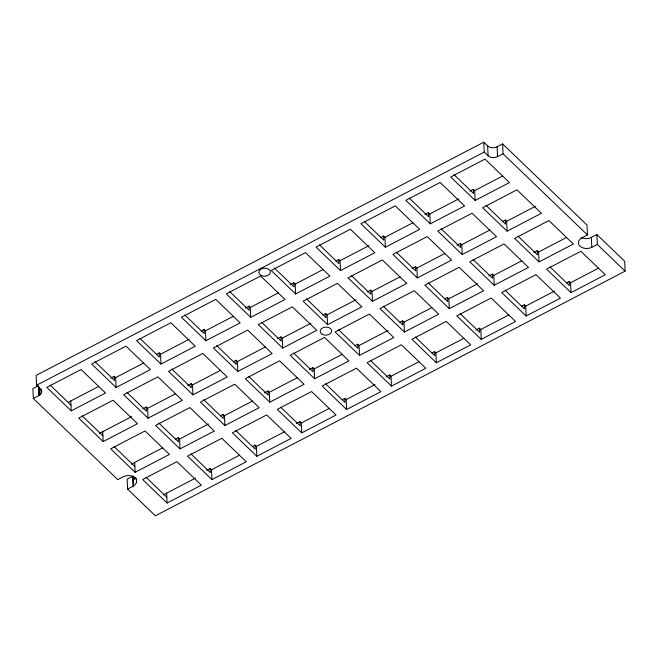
<?xml version="1.0" encoding="UTF-8"?>
<svg xmlns="http://www.w3.org/2000/svg" width="658" height="658" viewBox="0 0 658 658"><rect width="100%" height="100%" fill="white"/><g stroke="black" fill="none" stroke-linecap="round" stroke-linejoin="round"><path stroke-width="0.99" d="M581.039 237.382A8.488 5.938 -2.5 0 0 591.361 237.415L596.88 234.536L624.672 261.251L625.1 271.137L155.378 515.814L127.594 489.1C130.901 487.109 136.913 485.678 136.642 480.735A8.488 5.938 -2.5 0 0 123.268 476.754L117.749 479.633L33.328 398.477L32.9 388.598L38.419 385.728L38.855 395.598L33.328 398.477M135.663 478.021L133.179 480.241L133.434 486.007M38.855 395.598L40.146 394.726A6.786 4.746 -2.5 0 0 41.668 391.222L41.586 389.297M127.594 489.1L127.159 479.213L132.998 476.121L135.186 478.226M38.954 389.602L39.899 388.968L40.146 394.726M596.88 234.536L597.316 244.422L591.797 247.301A8.488 5.938 -2.5 0 1 579.961 246.166A8.488 5.938 -2.5 0 1 581.952 237.834L587.471 234.955L587.043 225.069L502.622 143.913L497.103 146.792A6.786 4.746 -2.5 0 1 487.652 145.887L483.803 142.186L36.165 375.373L36.593 385.243L40.442 388.944L41.668 391.222M36.593 385.243L484.23 152.08L483.803 142.186M484.23 152.08L488.08 155.773A6.786 4.746 -2.5 0 0 497.53 156.678L503.057 153.799L502.622 143.913M110.799 378.144L114.319 376.31L115.66 377.593L116.088 387.48L150.394 369.615L125.974 346.133L91.668 363.997L116.088 387.48M156.555 354.308L159.203 352.927L160.544 354.218L160.971 364.104L195.278 346.231L170.85 322.749L136.543 340.622L160.971 364.104M201.438 330.933L204.087 329.551L205.419 330.842L205.855 340.729L240.162 322.856L215.734 299.374L181.427 317.246L205.855 340.729M245.442 308.01L248.963 306.176L250.303 307.459L250.731 317.345L285.046 299.48L260.617 275.998L226.311 293.863L250.731 317.345M290.318 284.634L293.846 282.792L295.187 284.083L295.615 293.97L329.921 276.097L305.501 252.614L271.186 270.487L295.615 293.97M336.082 260.798L338.73 259.416L340.063 260.708L340.499 270.594L374.805 252.721L350.377 229.239L316.07 247.112L340.499 270.594M380.966 237.415L383.606 236.041L384.946 237.324L385.374 247.211L419.689 229.346L395.261 205.864L360.954 223.728L385.374 247.211M424.961 214.5L428.49 212.657L429.83 213.949L430.258 223.835L464.564 205.962L440.144 182.48L405.83 200.353L430.258 223.835M469.845 191.116L473.373 189.282L474.706 190.573L475.142 200.46L509.448 182.587L485.02 159.104L450.714 176.977L475.142 200.46M68.342 402.244L98.766 386.394M115.66 377.593L143.65 363.019M160.544 354.218L189.29 339.24M205.419 330.842L233.409 316.259M250.303 307.459L278.293 292.884M295.187 284.083L323.168 269.5M340.063 260.708L368.957 245.656M384.946 237.324L412.936 222.749M429.83 213.949L458.716 198.897M474.706 190.573L502.696 175.99M71.212 410.863L105.519 392.99L81.09 369.508L46.784 387.381L71.212 410.863L70.776 400.977M142.753 408.865L146.273 407.031L147.614 408.314L148.042 418.2L182.348 400.335L157.928 376.853L123.622 394.718L148.042 418.2M187.629 385.489L191.157 383.647L192.498 384.938L192.926 394.825L227.232 376.952L202.804 353.469L168.497 371.342L192.926 394.825M233.393 361.653L236.041 360.271L237.374 361.563L237.809 371.449L272.116 353.576L247.688 330.094L213.381 347.967L237.809 371.449M277.396 338.73L280.917 336.896L282.257 338.179L282.685 348.066L316.761 330.324L292.333 306.842L258.265 324.583L282.685 348.066M323.094 314.927L325.8 313.521L327.141 314.804L327.569 324.69L361.875 306.817L337.447 283.335L303.141 301.208L327.569 324.69M367.156 291.971L370.684 290.137L372.017 291.428L372.453 301.315L406.759 283.442L382.331 259.959L348.024 277.832L372.453 301.315M412.04 268.596L415.56 266.761L416.901 268.045L417.328 277.931L451.643 260.066L427.215 236.584L392.908 254.449L417.328 277.931M456.915 245.22L460.444 243.386L461.784 244.669L462.212 254.556L496.519 236.683L472.099 213.2L437.784 231.073L462.212 254.556M502.679 221.384L505.328 220.002L506.66 221.294L507.096 231.18L541.402 213.307L516.974 189.825L482.668 207.698L507.096 231.18M99.3 433.482L131.625 416.646M147.614 408.314L175.604 393.739M192.498 384.938L220.479 370.355M237.374 361.563L265.363 346.98M282.257 338.179L310.946 323.234M327.141 314.804L356.027 299.752M372.017 291.428L400.006 276.845M416.901 268.045L444.89 253.47M461.784 244.669L489.766 230.094M506.66 221.294L535.554 206.242M103.166 441.584L137.473 423.711L113.044 400.228L78.738 418.101L103.166 441.584L102.73 431.697M175.587 439.125L178.228 437.751L179.568 439.034L179.996 448.92L214.302 431.056L189.882 407.573L155.576 425.438L179.996 448.92M220.463 415.749L223.111 414.375L224.452 415.659L224.88 425.545L259.186 407.672L234.758 384.19L200.451 402.063L224.88 425.545M264.467 392.826L267.995 390.992L269.328 392.283L269.764 402.17L304.07 384.297L279.642 360.814L245.335 378.687L269.764 402.17M309.35 369.451L312.871 367.616L314.211 368.899L314.639 378.786L348.946 360.921L324.526 337.439L290.219 355.304L314.639 378.786M355.106 345.615L357.755 344.241L359.095 345.524L359.523 355.41L393.829 337.538L369.401 314.055L335.095 331.928L359.523 355.41M399.99 322.239L402.638 320.857L403.971 322.149L404.407 332.035L438.713 314.162L414.285 290.68L379.979 308.553L404.407 332.035M444.874 298.855L447.514 297.482L448.855 298.765L449.282 308.651L483.589 290.787L459.169 267.304L424.862 285.169L449.282 308.651M488.869 275.941L492.398 274.106L493.739 275.389L494.166 285.276L528.473 267.403L504.044 243.921L469.738 261.794L494.166 285.276M533.753 252.557L537.282 250.723L538.614 252.014L539.05 261.9L573.357 244.028L548.928 220.545L514.622 238.418L539.05 261.9M131.436 464.112L162.674 447.835M179.568 439.034L208.454 423.991M224.452 415.659L252.433 401.084M269.328 392.283L297.317 377.7M314.211 368.899L342.201 354.325M359.095 345.524L387.981 330.472M403.971 322.149L431.829 307.64M448.855 298.765L477.741 283.721M493.739 275.389L521.72 260.815M538.614 252.014L566.604 237.431M135.12 472.304L169.427 454.431L144.999 430.949L110.692 448.822L135.12 472.304L134.684 462.418M206.661 470.305L210.182 468.471L211.522 469.754L211.95 479.641L246.256 461.776L221.836 438.294L187.53 456.159L211.95 479.641M252.417 446.469L255.065 445.096L256.406 446.379L256.834 456.265L291.14 438.392L266.712 414.91L232.406 432.783L256.834 456.265M296.421 423.546L299.949 421.712L301.282 423.004L301.718 432.89L336.024 415.017L311.596 391.535L277.289 409.408L301.718 432.89M342.185 399.71L344.825 398.337L346.166 399.62L346.593 409.515L380.9 391.642L356.48 368.159L322.173 386.024L346.593 409.515M386.18 376.795L389.709 374.961L391.049 376.244L391.477 386.131L425.784 368.266L401.355 344.776L367.049 362.648L391.477 386.131M431.944 352.959L434.593 351.578L435.925 352.869L436.361 362.755L470.667 344.882L446.239 321.4L411.933 339.273L436.361 362.755M475.948 330.036L479.468 328.202L480.809 329.485L481.237 339.38L515.543 321.507L491.123 298.025L456.816 315.889L481.237 339.38M521.704 306.2L524.352 304.827L525.693 306.11L526.12 315.996L560.427 298.132L535.999 274.641L501.692 292.514L526.12 315.996M566.587 282.825L569.236 281.443L570.568 282.734L571.004 292.621L605.311 274.748L580.882 251.266L546.576 269.138L571.004 292.621M163.39 494.832L195.533 478.086M211.522 469.754L239.512 455.18M256.406 446.379L284.388 431.804M301.282 423.004L329.271 408.421M346.166 399.62L375.052 384.576M391.049 376.244L419.031 361.67M435.925 352.869L463.915 338.286M480.809 329.485L508.799 314.911M525.693 306.11L554.579 291.058M570.568 282.734L598.558 268.151M167.074 503.025L201.381 485.152L176.953 461.669L142.646 479.542L167.074 503.025L166.638 493.138M503.057 153.799L587.471 234.955M597.316 244.422L625.1 271.137M454.069 174.674L473.546 193.403L473.373 189.282M486.023 205.395L505.5 224.123L505.328 220.002M517.978 236.115L537.454 254.843L537.282 250.723M549.932 266.835L569.409 285.564L569.236 281.443M409.186 198.05L428.671 216.778L428.49 212.657M441.14 228.77L460.625 247.498L460.444 243.386M473.094 259.491L492.579 278.219L492.398 274.106M505.048 290.219L524.533 308.939L524.352 304.827M364.31 221.433L383.787 240.162L383.606 236.041M396.264 252.154L415.741 270.882L415.56 266.761M428.218 282.874L447.695 301.603L447.514 297.482M460.172 313.595L479.649 332.323L479.468 328.202M319.426 244.809L338.903 263.537L338.73 259.416M351.38 275.529L370.857 294.258L370.684 290.137M383.334 306.25L402.811 324.978L402.638 320.857M415.288 336.97L434.765 355.698L434.593 351.578M274.287 267.938L294.027 286.913L293.846 282.792M306.496 298.905L325.981 317.633L325.8 313.521M338.451 329.625L357.936 348.353L357.755 344.241M370.405 360.354L389.89 379.074L389.709 374.961M229.667 291.568L249.143 310.296L248.963 306.176M261.621 322.288L281.098 341.017L280.917 336.896M293.575 353.009L313.052 371.737L312.871 367.616M325.529 383.729L345.006 402.457L344.825 398.337M184.783 314.943L204.26 333.672L204.087 329.551M216.737 345.664L236.214 364.392L236.041 360.271M248.691 376.384L268.168 395.113L267.995 390.992M280.645 407.105L300.122 425.833L299.949 421.712M139.899 338.319L159.384 357.047L159.203 352.927M171.853 369.039L191.338 387.768L191.157 383.647M203.807 399.76L223.292 418.488L223.111 414.375M235.761 430.488L255.246 449.208L255.065 445.096M95.023 361.703L114.5 380.431L114.319 376.31M126.978 392.423L146.454 411.151L146.273 407.031M158.932 423.143L178.408 441.872L178.228 437.751M190.886 453.864L210.363 472.592L210.182 468.471M50.238 385.169L70.965 405.089M82.192 415.889L102.919 435.81M114.147 446.609L134.874 466.53M146.101 477.33L166.819 497.259M591.361 237.415L591.797 247.301M497.103 146.792L497.53 156.678M487.652 145.887L488.08 155.773M132.998 476.121L133.179 480.241M132.686 476.343L133.113 486.221M38.806 386.312L39.209 395.359M136.395 478.448L136.56 482.289M322.256 334.322A5.774 4.038 -2.5 0 0 331.616 331.665A5.774 4.038 -2.5 0 0 323.917 327.388A5.774 4.038 -2.5 0 0 322.256 334.322M260.938 275.373A5.774 4.038 -2.5 0 0 270.306 272.716A5.774 4.038 -2.5 0 0 262.6 268.439A5.774 4.038 -2.5 0 0 260.938 275.373"/></g></svg>
